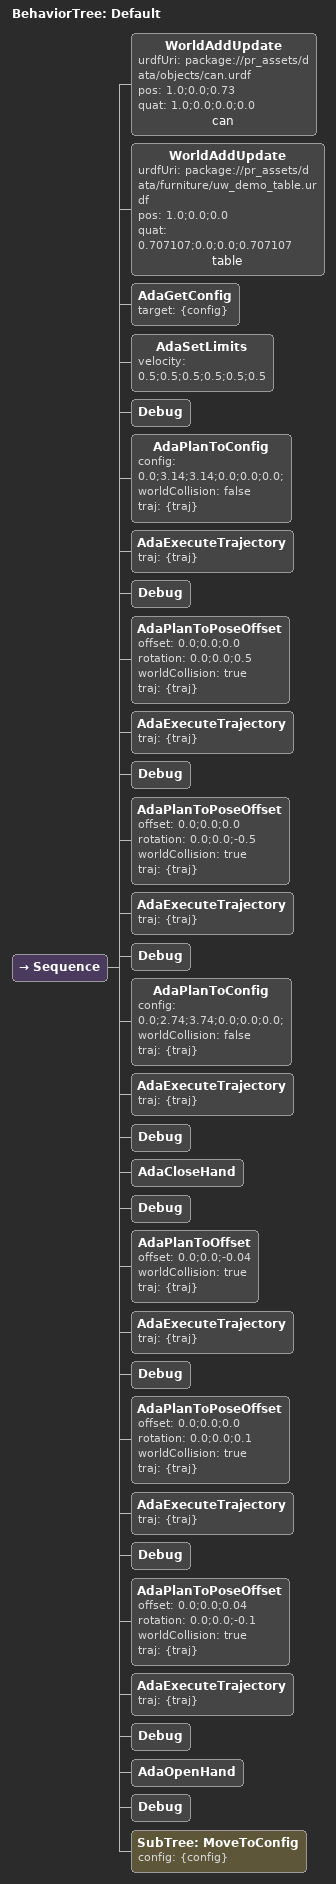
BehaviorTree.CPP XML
<root BTCPP_format="4" main_tree_to_execute="Default" >
  <!-- Subtree Includes -->
  <include path="./helpers.xml" />

  <!-- Simple Trajectories -->
  <BehaviorTree ID="Default">
    <Sequence>
      <WorldAddUpdate
        urdfUri="package://pr_assets/data/objects/can.urdf"
        pos="1.0;0.0;0.73"
        quat="1.0;0.0;0.0;0.0"
        name="can" />
      <WorldAddUpdate
        urdfUri="package://pr_assets/data/furniture/uw_demo_table.urdf"
        pos="1.0;0.0;0.0"
        quat="0.707107;0.0;0.0;0.707107"
        name="table" />

      <AdaGetConfig target="{config}" />
      <AdaSetLimits velocity="0.5;0.5;0.5;0.5;0.5;0.5" />

      <!-- Go to Candlestick -->
      <Debug />
      <AdaPlanToConfig config="0.0;3.14;3.14;0.0;0.0;0.0;" worldCollision="false" traj="{traj}" />
      <AdaExecuteTrajectory traj="{traj}" />

      <!-- Rotation about Z -->
      <Debug />
      <AdaPlanToPoseOffset offset="0.0;0.0;0.0" rotation="0.0;0.0;0.5" worldCollision="true" traj="{traj}" />
      <AdaExecuteTrajectory traj="{traj}" />
      <Debug />
      <AdaPlanToPoseOffset offset="0.0;0.0;0.0" rotation="0.0;0.0;-0.5" worldCollision="true" traj="{traj}" />
      <AdaExecuteTrajectory traj="{traj}" />

      <!-- Test PlanToConfig -->
      <Debug />
      <AdaPlanToConfig config="0.0;2.74;3.74;0.0;0.0;0.0;" worldCollision="false" traj="{traj}" />
      <AdaExecuteTrajectory traj="{traj}" />

      <!-- Close Hand -->
      <Debug />
      <AdaCloseHand />

      <!-- Test PlanToOffset/PoseOffset -->
      <Debug />
      <AdaPlanToOffset offset="0.0;0.0;-0.04" worldCollision="true" traj="{traj}" />
      <AdaExecuteTrajectory traj="{traj}" />
      <Debug />
      <AdaPlanToPoseOffset offset="0.0;0.0;0.0" rotation="0.0;0.0;0.1" worldCollision="true" traj="{traj}" />
      <AdaExecuteTrajectory traj="{traj}" />
      <Debug />
      <AdaPlanToPoseOffset offset="0.0;0.0;0.04" rotation="0.0;0.0;-0.1" worldCollision="true" traj="{traj}" />
      <AdaExecuteTrajectory traj="{traj}" />

      <!-- Re-open Hand -->
      <Debug />
      <AdaOpenHand />

      <!-- Return to original config -->
      <Debug />
      <SubTree ID="MoveToConfig" config="{config}" />
    </Sequence>
  </BehaviorTree>
</root>
